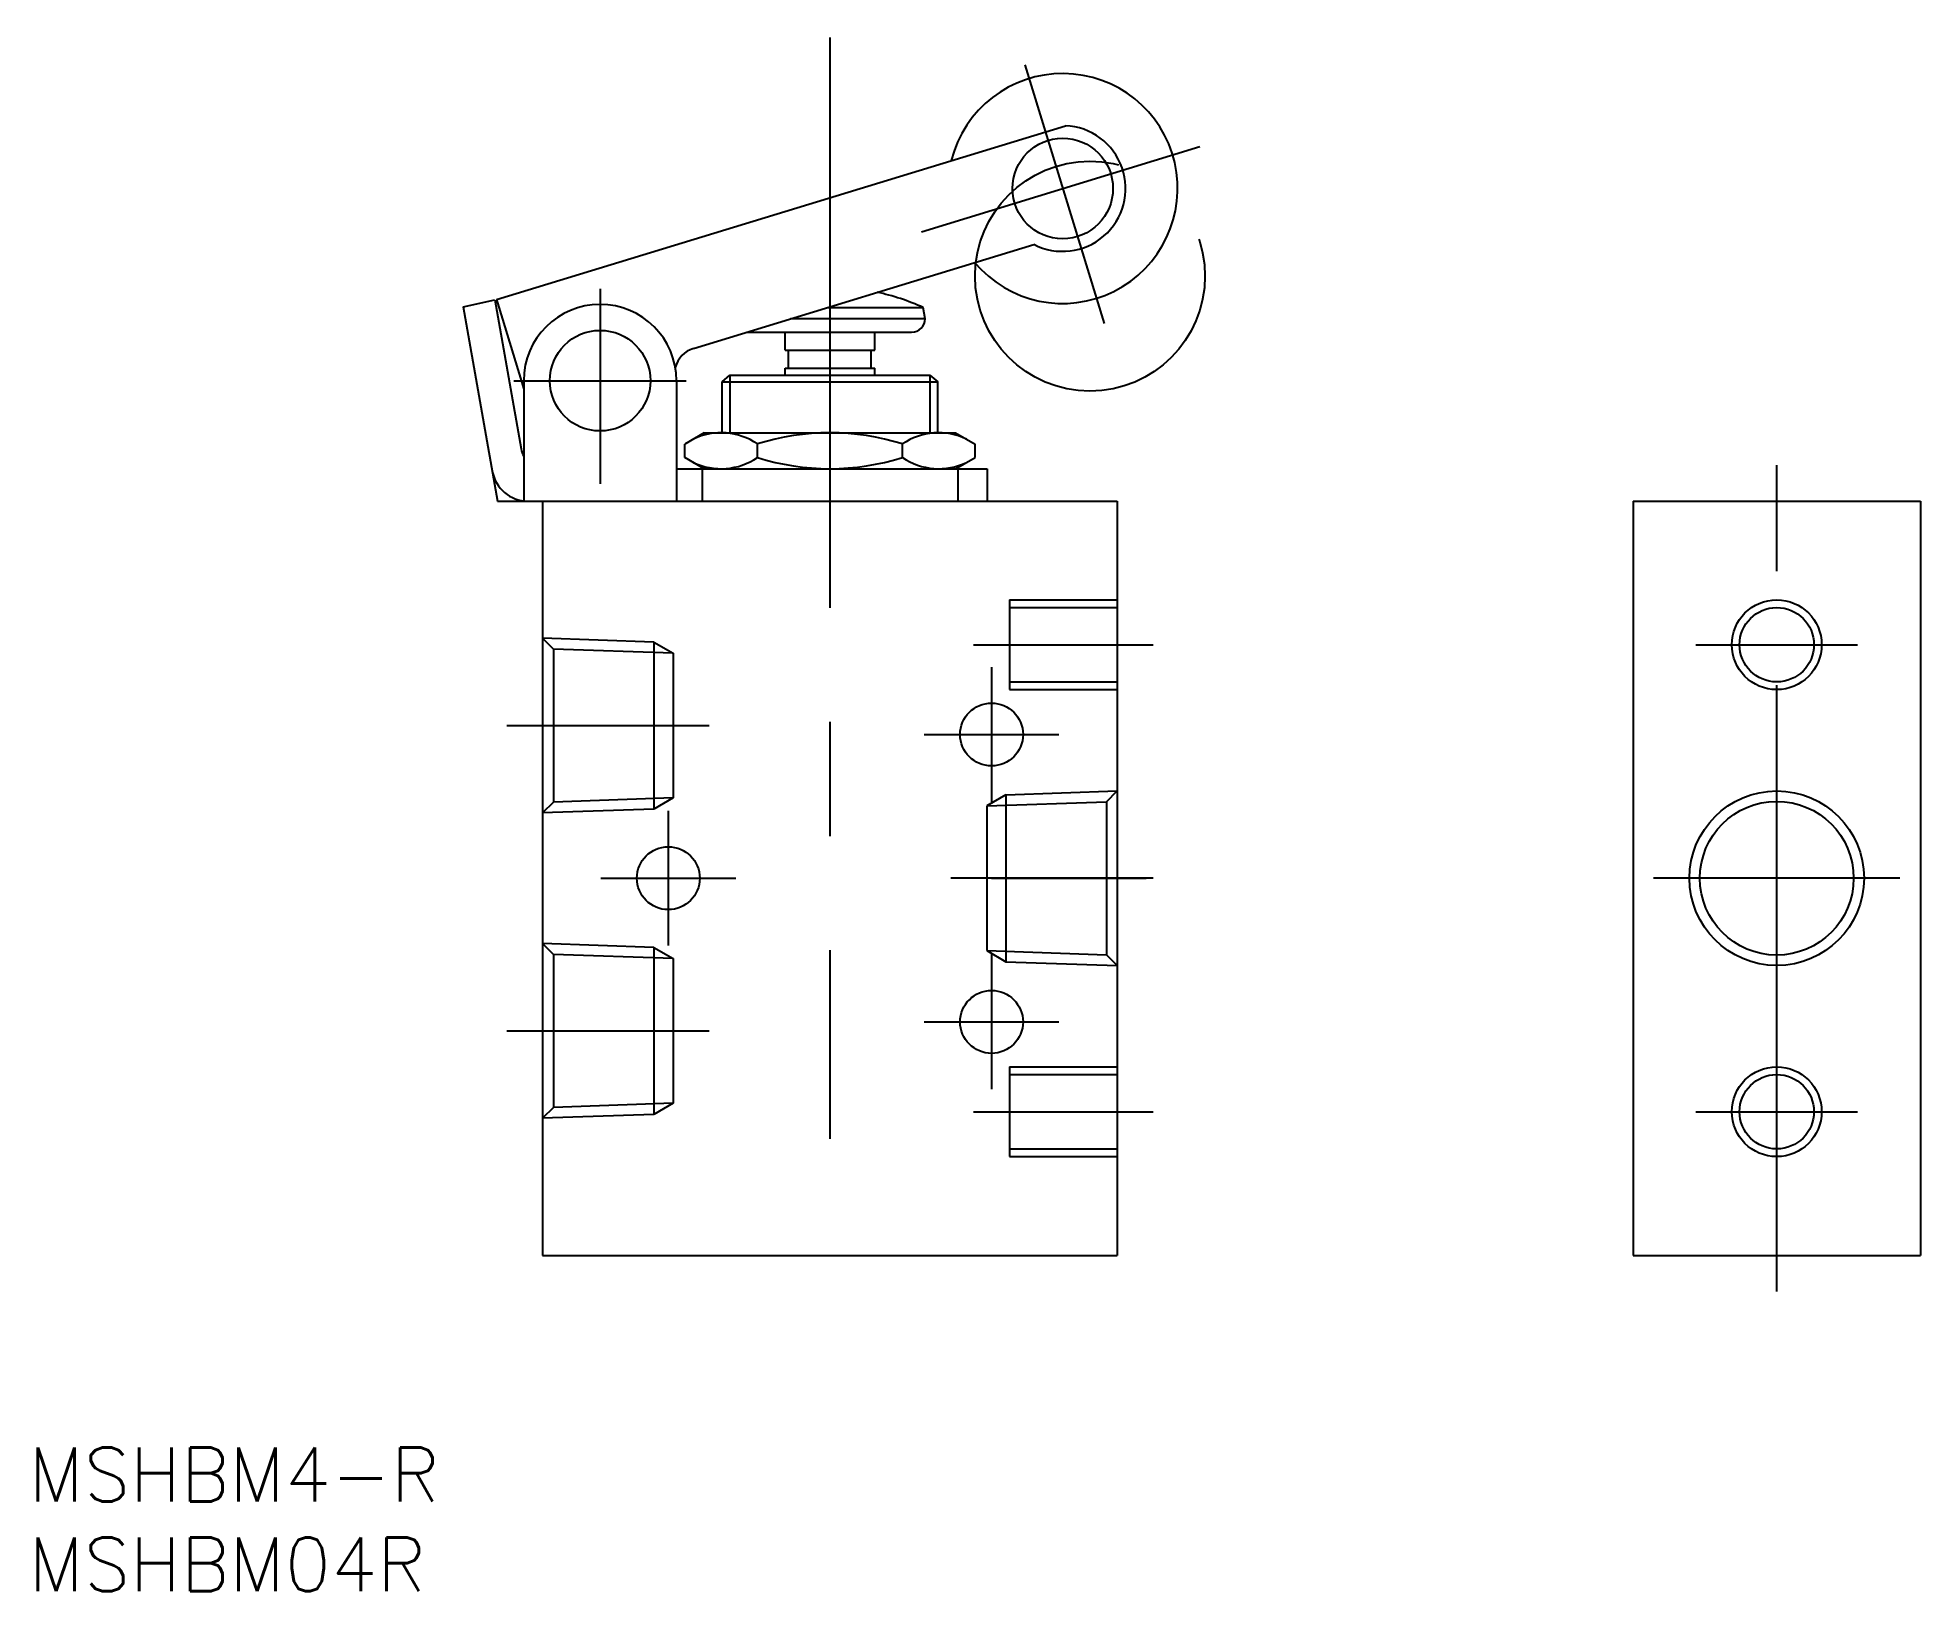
# Model space of a CAD drawing. Extents: x -44 to 61, y -27 to 59.
import ezdxf

# ---------------------------------------------------------------- set-up
doc = ezdxf.new("R2010")
doc.units = 0
for name, pattern in [('CENTER', [50.8, 31.75, -6.35, 6.35, -6.35]), ('DASHED', [19.05, 12.7, -6.35]), ('PHANTOM', [63.5, 31.75, -6.35, 6.35, -6.35, 6.35, -6.35])]:
    doc.linetypes.add(name, pattern=pattern)
doc.layers.get('0').update_dxf_attribs({"linetype": 'CONTINUOUS'})
doc.layers.add('CENTER', color=1, linetype='CENTER')
doc.styles.get("Standard").update_dxf_attribs({"font": 'txt.shx', "height": 3, "bigfont": 'bigfont.shx'})

# ---------------------------------------------------------------- blocks, each defined once
blk = doc.blocks.new('*U11')
at = {"color": 7, "linetype": 'CONTINUOUS'}
blk.add_text('MSHBM4-R', height=3, dxfattribs=at).set_placement((-44.63, -22.2))
blk = doc.blocks.new('*U12')
at = {"color": 7, "linetype": 'CONTINUOUS'}
blk.add_text('MSHBM04R', height=3, dxfattribs=at).set_placement((-44.63, -27.2))

msp = doc.modelspace()

# ---------------------------------------------------------------- linework, layer by layer
at = {"color": 7, "linetype": 'CONTINUOUS'}
for p, q in [((-18.57, 44.71), (13.11, 54.39)), ((-7.6, 42), (11.35, 47.79)), ((-20.42, 44.32), (-18.66, 44.7)), ((-20.42, 44.32), (-18.51, 33.5)), ((-18.66, 44.7), (-17.19, 36.4)), ((-18.57, 44.71), (-17.05, 39.73)), ((-0.16, 44.27), (5.19, 44.27)), ((5.3, 43.65), (5.19, 44.27)), ((5.3, 43.65), (-2.19, 43.65)), ((-4.55, 42.9), (4.55, 42.9)), ((-2.5, 41.9), (-2.5, 42.9)), ((2.5, 41.9), (2.5, 42.9)), ((-2.5, 41.9), (2.5, 41.9)), ((-2.5, 40.9), (2.5, 40.9)), ((-2.5, 40.5), (-2.5, 40.9)), ((-2.3, 40.9), (-2.3, 41.9)), ((2.3, 40.9), (2.3, 41.9)), ((2.5, 40.5), (2.5, 40.9)), ((-17.05, 40.2), (-17.05, 33.5)), ((-8.55, 40.2), (-8.55, 33.5)), ((-6, 40.13), (-5.57, 40.5)), ((-6, 37.3), (-6, 40.13)), ((-6, 40.13), (6, 40.13)), ((-5.57, 40.5), (5.57, 40.5)), ((5.57, 40.5), (6, 40.13)), ((6, 37.3), (6, 40.13)), ((-7, 37.3), (-8.08, 36.67)), ((-7, 37.3), (7, 37.3)), ((-6, 37.3), (6, 37.3)), ((7, 37.3), (8.08, 36.67)), ((-8.08, 35.93), (-8.08, 36.67)), ((-7, 35.3), (-8.08, 35.93)), ((-4.04, 35.93), (-4.04, 36.67)), ((4.04, 35.93), (4.04, 36.67)), ((7, 35.3), (8.08, 35.93)), ((8.08, 35.93), (8.08, 36.67)), ((-8.55, 35.3), (8.75, 35.3)), ((-7.12, 35.3), (-7.12, 33.5)), ((-7, 35.3), (7, 35.3)), ((7.12, 35.3), (7.12, 33.5)), ((8.75, 35.3), (8.75, 33.5)), ((-18.51, 33.5), (8.75, 33.5)), ((-16, 33.5), (-16, 0)), ((-16, 33.5), (0, 33.5)), ((-16, 33.5), (-16, -8.5)), ((-16, 33.5), (0, 33.5)), ((-16, 33.5), (0, 33.5)), ((-7.75, 33.5), (7.75, 33.5)), ((-7, 33.5), (7, 33.5)), ((-7, 33.5), (7, 33.5)), ((-6.95, 33.5), (6.95, 33.5)), ((-3.5, 33.5), (3.5, 33.5)), ((-3.5, 33.5), (3.5, 33.5)), ((0, 33.5), (16, 33.5)), ((0, 33.5), (16, 33.5)), ((16, 33.5), (16, 0)), ((16, 33.5), (16, -8.5)), ((44.72, 33.5), (44.72, -8.5)), ((44.72, 33.5), (52.72, 33.5)), ((45.77, 33.5), (59.67, 33.5)), ((52.72, 33.5), (60.72, 33.5)), ((60.72, 33.5), (60.72, -8.5)), ((-16, -8.5), (16, -8.5)), ((44.72, -8.5), (52.72, -8.5)), ((52.72, -8.5), (60.72, -8.5))]:
    msp.add_line(p, q, dxfattribs=at)
at = {"color": 3, "linetype": 'CONTINUOUS'}
for p, q in [((-5.57, 40.5), (-5.57, 37.31)), ((5.57, 40.5), (5.57, 37.3)), ((-9.8, 25.65), (-8.73, 25.03)), ((-8.73, 16.97), (-9.8, 16.35)), ((-9.8, 8.65), (-8.73, 8.03)), ((-8.73, -0.03), (-9.8, -0.65))]:
    msp.add_line(p, q, dxfattribs=at)
at = {"color": 3, "linetype": 'DASHED'}
for p, q in [((10, 28), (16, 28)), ((10, 28), (10, 23)), ((10, 27.57), (16, 27.57)), ((-9.8, 25.65), (-16, 25.86)), ((-15.4, 25.26), (-16, 25.86)), ((-8.73, 25.03), (-15.4, 25.26)), ((-15.4, 25.26), (-15.4, 16.74)), ((-9.8, 25.65), (-9.8, 16.35)), ((-8.73, 25.03), (-8.73, 16.97)), ((10, 23.43), (16, 23.43)), ((10, 23), (16, 23)), ((-8.73, 16.97), (-15.4, 16.74)), ((9.8, 17.15), (8.73, 16.53)), ((9.8, 17.15), (16, 17.36)), ((9.8, 17.15), (9.8, 7.85)), ((15.4, 16.76), (16, 17.36)), ((-15.4, 16.74), (-16, 16.14)), ((-9.8, 16.35), (-16, 16.14)), ((8.73, 16.53), (15.4, 16.76)), ((8.73, 16.53), (8.73, 8.47)), ((15.4, 16.76), (15.4, 8.24)), ((-9.8, 8.65), (-16, 8.86)), ((-15.4, 8.26), (-16, 8.86)), ((-9.8, 8.65), (-9.8, -0.65)), ((8.73, 8.47), (15.4, 8.24)), ((8.73, 8.47), (9.8, 7.85)), ((-8.73, 8.03), (-15.4, 8.26)), ((-15.4, 8.26), (-15.4, -0.26)), ((-8.73, 8.03), (-8.73, -0.03)), ((9.8, 7.85), (16, 7.64)), ((15.4, 8.24), (16, 7.64)), ((10, 2), (16, 2)), ((10, 2), (10, -3)), ((10, 1.57), (16, 1.57)), ((-15.4, -0.26), (-16, -0.86)), ((-9.8, -0.65), (-16, -0.86)), ((-8.73, -0.03), (-15.4, -0.26)), ((10, -2.57), (16, -2.57)), ((10, -3), (16, -3))]:
    msp.add_line(p, q, dxfattribs=at)
at = {"color": 7, "linetype": 'CONTINUOUS'}
for centre, radius in [((12.96, 50.9), 2.8), ((-12.8, 40.2), 2.8), ((52.72, 25.5), 2.07), ((9, 20.5), 1.75), ((52.72, 12.5), 4.28), ((-9, 12.5), 1.75), ((9, 4.5), 1.75), ((52.72, -0.5), 2.07)]:
    msp.add_circle(centre, radius, dxfattribs=at)
at = {"color": 3, "linetype": 'PHANTOM'}
msp.add_circle((14.48, 46.02), 6.4, dxfattribs=at)
at = {"color": 3, "linetype": 'CONTINUOUS'}
for centre, radius in [((52.72, 25.5), 2.5), ((52.72, 12.5), 4.86), ((52.72, -0.5), 2.5)]:
    msp.add_circle(centre, radius, dxfattribs=at)
at = {"color": 7, "linetype": 'CONTINUOUS'}
for centre, radius, start, end in [((12.96, 50.9), 6.4, 219.9934, 165.9608), ((12.96, 50.9), 3.5, 242.5847, 87.537), ((0, 32.9), 12.5, 65.4659, 77.8806), ((-12.8, 40.2), 4.25, 0, 180), ((4.55, 43.65), 0.75, 270, 0), ((-7.16, 40.56), 1.5, 107, 165.6469), ((-4.55, 43.65), 0.75, 264.019, 270), ((-6.06, 33.72), 3.58, 55.6158, 115.6158), ((0, 23.93), 13.37, 72.412, 107.588), ((6.06, 33.72), 3.58, 64.3842, 124.3842), ((-15.88, 36.63), 1.33, 190, 208.7714), ((-6.06, 38.88), 3.58, 244.3842, 304.3842), ((0, 48.67), 13.37, 252.412, 287.588), ((6.06, 38.88), 3.58, 235.6158, 295.6158), ((-16.83, 35.5), 2, 190, 270)]:
    msp.add_arc(centre, radius, start, end, dxfattribs=at)
at = {"layer": 'CENTER', "color": 1, "linetype": 'CENTER'}
for p, q in [((0, 59.3), (0, -2)), ((10.86, 57.79), (15.26, 43.39)), ((5.09, 48.49), (20.59, 53.23)), ((-12.8, 45.32), (-12.8, 34.45)), ((-17.6, 40.2), (-8, 40.2)), ((0, 36.02), (0, 32.09)), ((52.72, -8.5), (52.72, 35.5)), ((8, 25.5), (18, 25.5)), ((48.22, 25.5), (57.22, 25.5)), ((9, 24.25), (9, 16.75)), ((-18, 21), (-6.73, 21)), ((5.25, 20.5), (12.75, 20.5)), ((-9, 16.25), (-9, 8.75)), ((-12.75, 12.5), (-5.25, 12.5)), ((18, 12.5), (6.73, 12.5)), ((9, 12.5), (17.6, 12.5)), ((59.58, 12.5), (45.85, 12.5)), ((9, 8.25), (9, 0.75)), ((5.25, 4.5), (12.75, 4.5)), ((-18, 4), (-6.73, 4)), ((52.72, -10.5), (52.72, 4)), ((8, -0.5), (18, -0.5)), ((48.22, -0.5), (57.22, -0.5))]:
    msp.add_line(p, q, dxfattribs=at)

# ---------------------------------------------------------------- block references
at = {"color": 7, "linetype": 'CONTINUOUS'}
for name in ['*U11', '*U12']:
    msp.add_blockref(name, (0, 0), dxfattribs=at)

doc.saveas('drawing.dxf')
